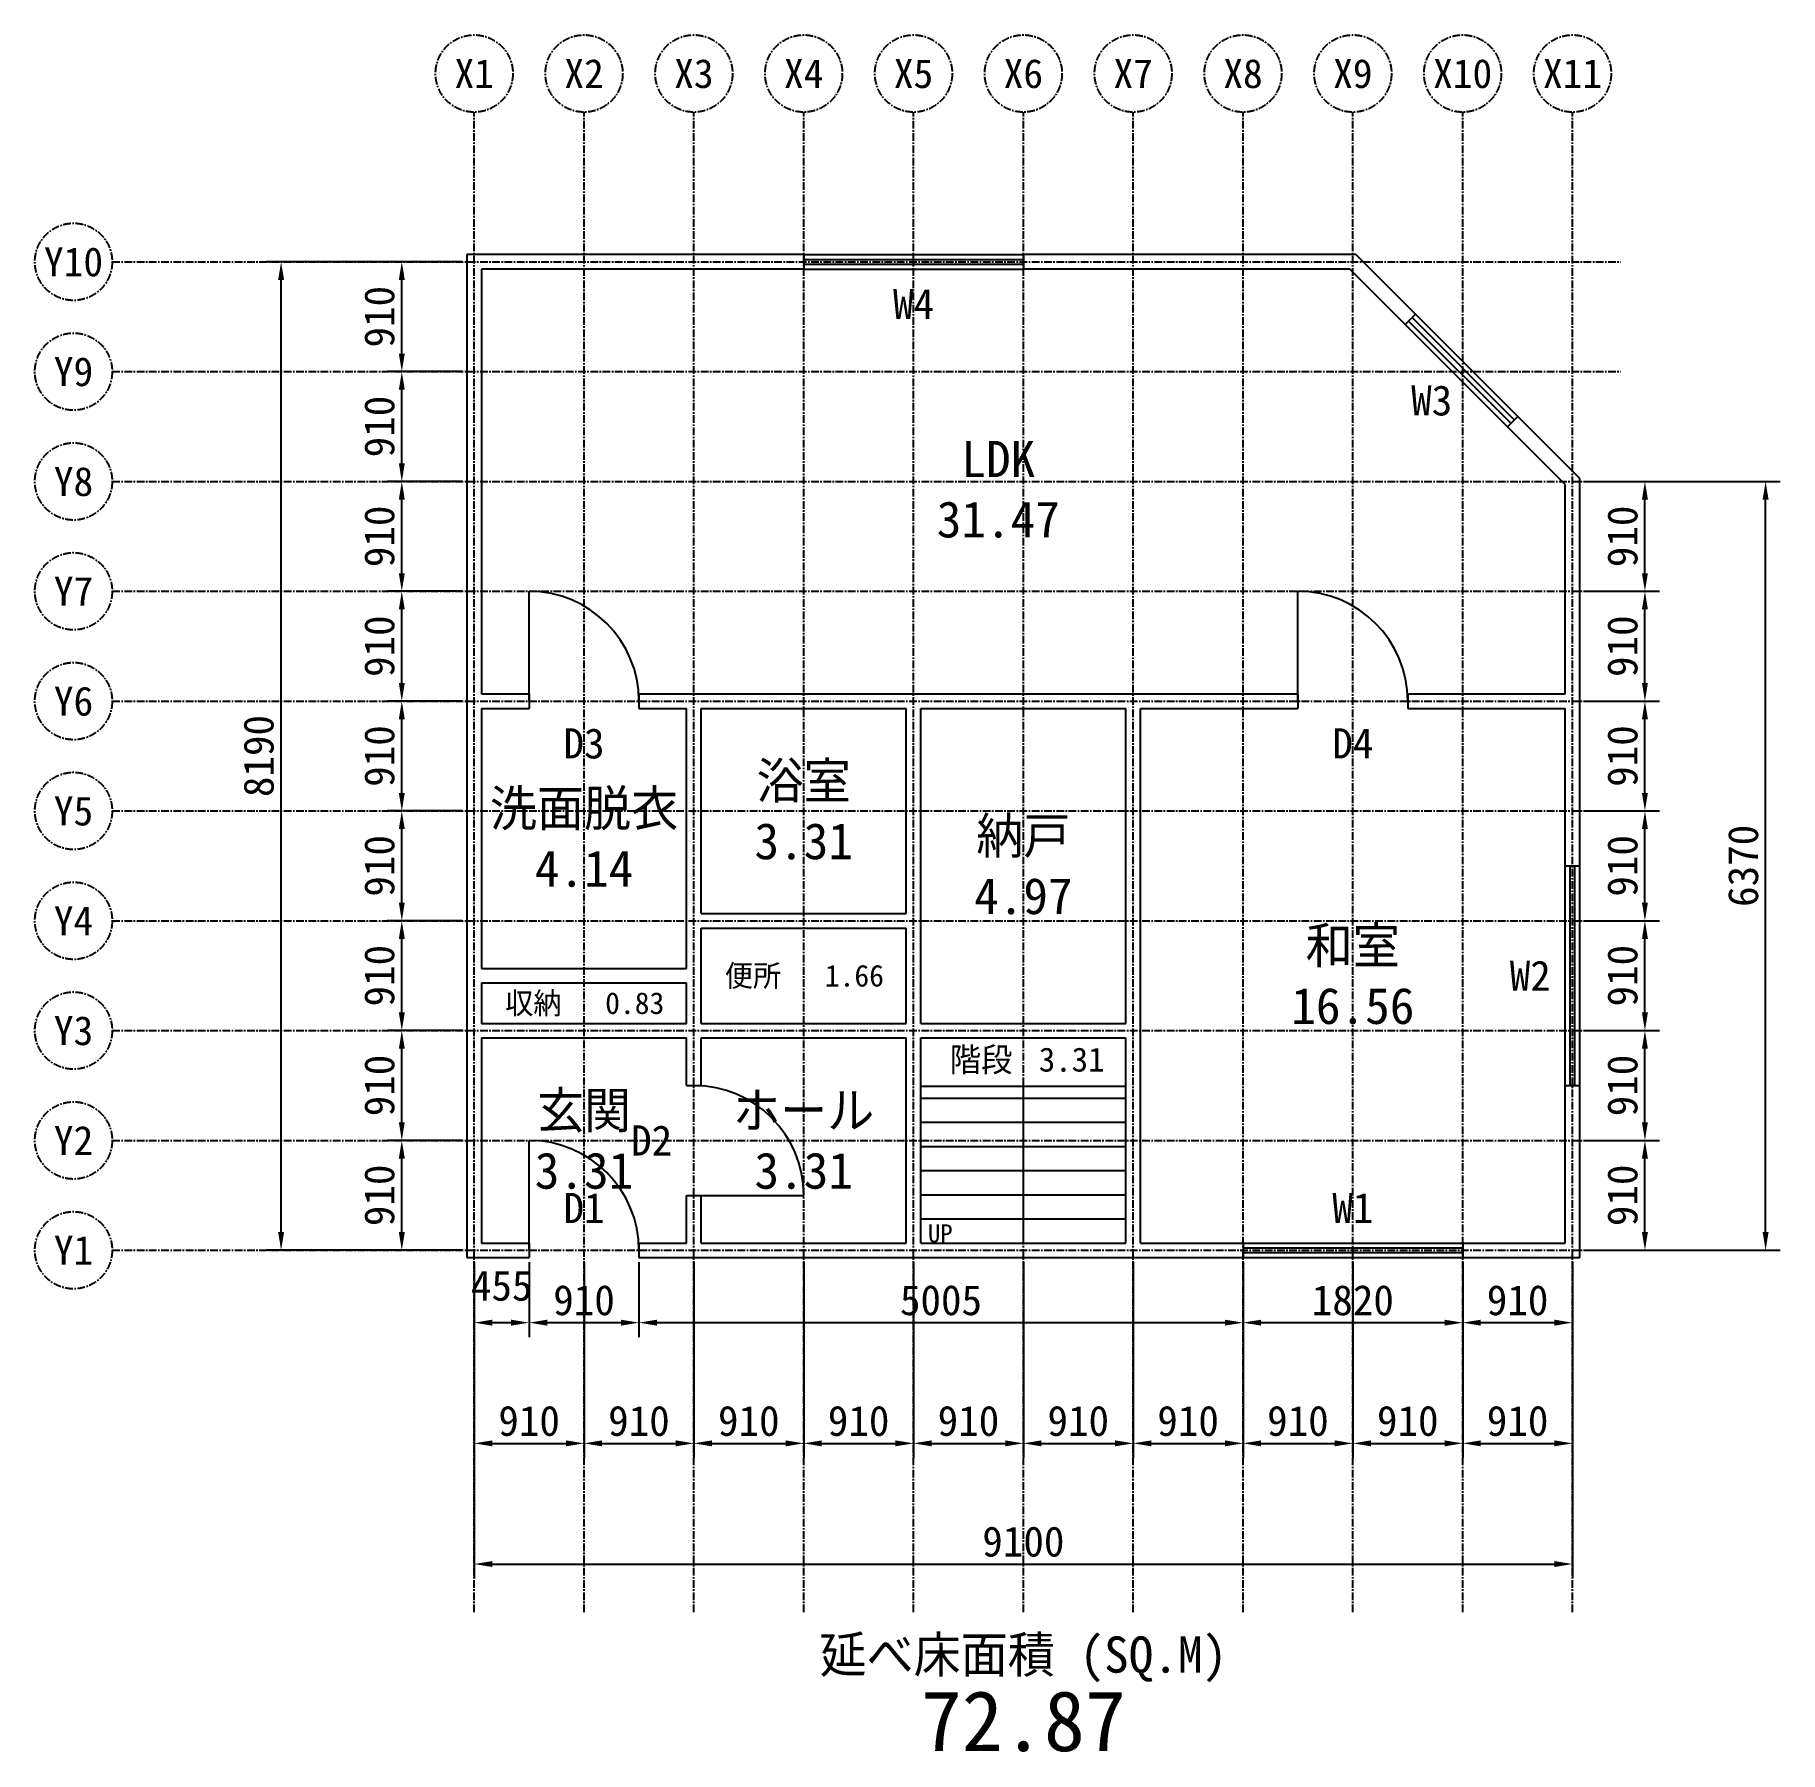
# Model space of a CAD drawing. Header units: millimetres. Extents: x -3640 to 10820, y -4158 to 10070.
import ezdxf
from ezdxf.enums import TextEntityAlignment as Align

# ---------------------------------------------------------------- set-up
doc = ezdxf.new("R2010")
doc.units = ezdxf.units.MM
doc.header["$LTSCALE"] = 20
doc.linetypes.add('CENTER', pattern=[5.08, 3.175, -0.635, 0.635, -0.635])
for name, color, linetype in [('DIM', 1, 'Continuous'), ('GRID', 8, 'CENTER'), ('OPENING', 3, 'Continuous'), ('ROOM', 4, 'Continuous'), ('STAIR', 5, 'Continuous'), ('TEXT', 2, 'Continuous'), ('WALL', 7, 'Continuous')]:
    doc.layers.add(name, color=color, linetype=linetype)
doc.dimstyles.get("Standard").update_dxf_attribs({"dimtxt": 2.5, "dimasz": 2.5, "dimexe": 1.25, "dimexo": 0.625, "dimtad": 1, "dimcen": 2.5, "dimazin": 3, "dimtfac": 1, "dimtmove": 0, "dimatfit": 3})

msp = doc.modelspace()

# ---------------------------------------------------------------- linework, layer by layer
at = {"layer": 'GRID'}
for p, q in [((0, -3000), (0, 9430)), ((910, -3000), (910, 9430)), ((1820, -3000), (1820, 9430)), ((2730, -3000), (2730, 9430)), ((3640, -3000), (3640, 9430)), ((4550, -3000), (4550, 9430)), ((5460, -3000), (5460, 9430)), ((6370, -3000), (6370, 9430)), ((7280, -3000), (7280, 9430)), ((8190, -3000), (8190, 9430)), ((9100, -3000), (9100, 9430)), ((-3000, 8190), (9500, 8190)), ((-3000, 7280), (9500, 7280)), ((-3000, 6370), (9500, 6370)), ((-3000, 5460), (9500, 5460)), ((-3000, 4550), (9500, 4550)), ((-3000, 3640), (9500, 3640)), ((-3000, 2730), (9500, 2730)), ((-3000, 1820), (9500, 1820)), ((-3000, 910), (9500, 910)), ((-3000, 0), (9500, 0))]:
    msp.add_line(p, q, dxfattribs=at)
for centre in [(0, 9750), (910, 9750), (1820, 9750), (2730, 9750), (3640, 9750), (4550, 9750), (5460, 9750), (6370, 9750), (7280, 9750), (8190, 9750), (9100, 9750), (-3320, 8190), (-3320, 7280), (-3320, 6370), (-3320, 5460), (-3320, 4550), (-3320, 3640), (-3320, 2730), (-3320, 1820), (-3320, 910), (-3320, 0)]:
    msp.add_circle(centre, 320, dxfattribs=at)
at = {"layer": 'OPENING'}
for p, q in [((2730, 8250), (4550, 8250)), ((2730, 8210), (4550, 8210)), ((2730, 8170), (4550, 8170)), ((2730, 8130), (4550, 8130)), ((8562.6, 6822.5), (7714.1, 7671.1)), ((8590.9, 6850.8), (7742.4, 7699.4)), ((8619.2, 6879.1), (7770.6, 7727.6)), ((8647.5, 6907.4), (7798.9, 7755.9)), ((455, 4550), (455, 5460)), ((6825, 4550), (6825, 5460)), ((9040, 1365), (9040, 3185)), ((9080, 1365), (9080, 3185)), ((9120, 1365), (9120, 3185)), ((9160, 1365), (9160, 3185)), ((455, 0), (455, 910)), ((1820, 455), (2730, 455)), ((6370, 60), (8190, 60)), ((6370, 20), (8190, 20)), ((6370, -20), (8190, -20)), ((6370, -60), (8190, -60))]:
    msp.add_line(p, q, dxfattribs=at)
for centre in [(455, 4550), (6825, 4550), (1820, 455), (455, 0)]:
    msp.add_arc(centre, 910, 0, 90, dxfattribs=at)
at = {"layer": 'STAIR'}
for p, q in [((3700, 1360), (5400, 1360)), ((4550, 60), (4550, 1360)), ((3700, 1260), (4550, 1260)), ((4550, 1260), (5400, 1260)), ((3700, 1060), (4550, 1060)), ((4550, 1060), (5400, 1060)), ((3700, 860), (4550, 860)), ((4550, 860), (5400, 860)), ((3700, 660), (4550, 660)), ((4550, 660), (5400, 660)), ((3700, 460), (4550, 460)), ((4550, 460), (5400, 460)), ((3700, 260), (4550, 260)), ((4550, 260), (5400, 260))]:
    msp.add_line(p, q, dxfattribs=at)
at = {"layer": 'WALL'}
for p, q in [((2730, 8250), (-60, 8250)), ((-60, 8250), (-60, -60)), ((2730, 8250), (2730, 8130)), ((7304.9, 8250), (4550, 8250)), ((4550, 8250), (4550, 8130)), ((7798.9, 7755.9), (7304.9, 8250)), ((2730, 8130), (60, 8130)), ((60, 8130), (60, 4610)), ((7255.1, 8130), (4550, 8130)), ((7714.1, 7671.1), (7255.1, 8130)), ((7714.1, 7671.1), (7798.9, 7755.9)), ((8562.6, 6822.5), (8647.5, 6907.4)), ((9040, 6345.1), (8562.6, 6822.5)), ((9160, 6394.9), (8647.5, 6907.4)), ((9160, 3185), (9160, 6394.9)), ((9040, 4610), (9040, 6345.1)), ((60, 4610), (455, 4610)), ((60, 4490), (60, 2335)), ((60, 4490), (455, 4490)), ((455, 4610), (455, 4490)), ((1365, 4610), (6825, 4610)), ((1365, 4610), (1365, 4490)), ((1365, 4490), (1760, 4490)), ((1760, 2335), (1760, 4490)), ((1880, 2790), (1880, 4490)), ((1880, 4490), (3580, 4490)), ((3580, 2790), (3580, 4490)), ((3700, 1880), (3700, 4490)), ((3700, 4490), (5400, 4490)), ((5400, 1880), (5400, 4490)), ((5520, 60), (5520, 4490)), ((5520, 4490), (6825, 4490)), ((6825, 4610), (6825, 4490)), ((7735, 4610), (9040, 4610)), ((7735, 4610), (7735, 4490)), ((7735, 4490), (9040, 4490)), ((9040, 3185), (9040, 4490)), ((9040, 3185), (9160, 3185)), ((1880, 2790), (3580, 2790)), ((1880, 1880), (1880, 2670)), ((1880, 2670), (3580, 2670)), ((3580, 1880), (3580, 2670)), ((60, 2335), (1760, 2335)), ((60, 2215), (60, 1880)), ((60, 2215), (1760, 2215)), ((1760, 1880), (1760, 2215)), ((60, 1880), (1760, 1880)), ((1880, 1880), (3580, 1880)), ((3700, 1880), (5400, 1880)), ((60, 1760), (60, 60)), ((60, 1760), (1760, 1760)), ((1760, 1365), (1760, 1760)), ((1880, 1365), (1880, 1760)), ((1880, 1760), (3580, 1760)), ((3580, 60), (3580, 1760)), ((3700, 60), (3700, 1760)), ((3700, 1760), (5400, 1760)), ((5400, 60), (5400, 1760)), ((1760, 1365), (1880, 1365)), ((9040, 60), (9040, 1365)), ((9040, 1365), (9160, 1365)), ((9160, -60), (9160, 1365)), ((1760, 60), (1760, 455)), ((1760, 455), (1880, 455)), ((1880, 60), (1880, 455)), ((60, 60), (455, 60)), ((455, 60), (455, -60)), ((1365, 60), (1760, 60)), ((1365, 60), (1365, -60)), ((1880, 60), (3580, 60)), ((3700, 60), (5400, 60)), ((5520, 60), (6370, 60)), ((6370, 60), (6370, -60)), ((8190, 60), (9040, 60)), ((8190, 60), (8190, -60)), ((-60, -60), (455, -60)), ((1365, -60), (6370, -60)), ((8190, -60), (9160, -60))]:
    msp.add_line(p, q, dxfattribs=at)

# ---------------------------------------------------------------- texts
at = {"layer": 'GRID'}
for s, p in [('X1', (0, 9750)), ('X2', (910, 9750)), ('X3', (1820, 9750)), ('X4', (2730, 9750)), ('X5', (3640, 9750)), ('X6', (4550, 9750)), ('X7', (5460, 9750)), ('X8', (6370, 9750)), ('X9', (7280, 9750)), ('X10', (8190, 9750)), ('X11', (9100, 9750)), ('Y10', (-3320, 8190)), ('Y9', (-3320, 7280)), ('Y8', (-3320, 6370)), ('Y7', (-3320, 5460)), ('Y6', (-3320, 4550)), ('Y5', (-3320, 3640)), ('Y4', (-3320, 2730)), ('Y3', (-3320, 1820)), ('Y2', (-3320, 910)), ('Y1', (-3320, 0))]:
    msp.add_text(s, height=240, dxfattribs=at).set_placement(p, align=Align.MIDDLE_CENTER)
at = {"layer": 'OPENING'}
for s, p in [('W4', (3640, 7840)), ('W3', (7933.3, 7041.8)), ('D3', (910, 4200)), ('D4', (7280, 4200)), ('W2', (8750, 2275)), ('D2', (1470, 910)), ('D1', (910, 350)), ('W1', (7280, 350))]:
    msp.add_text(s, height=250, dxfattribs=at).set_placement(p, align=Align.MIDDLE_CENTER)
at = {"layer": 'ROOM'}
for s, height, p in [('LDK', 300, (4342.5, 6556.1)), ('31.47', 300, (4342.5, 6056.1)), ('浴室', 300, (2730, 3890)), ('洗面脱衣', 300, (910, 3662.5)), ('納戸', 300, (4550, 3435)), ('3.31', 300, (2730, 3390)), ('4.14', 300, (910, 3162.5)), ('4.97', 300, (4550, 2935)), ('和室', 300, (7280, 2525)), ('便所', 180, (2310, 2275)), ('1.66', 180, (3150, 2275)), ('16.56', 300, (7280, 2025)), ('収納', 180, (490, 2047.5)), ('0.83', 180, (1330, 2047.5)), ('階段', 200, (4200, 1580)), ('3.31', 200, (4950, 1580)), ('玄関', 300, (910, 1160)), ('ホール', 300, (2730, 1160)), ('3.31', 300, (910, 660)), ('3.31', 300, (2730, 660))]:
    msp.add_text(s, height=height, dxfattribs=at).set_placement(p, align=Align.MIDDLE_CENTER)
at = {"layer": 'STAIR'}
msp.add_text('UP', height=150, dxfattribs=at).set_placement((3760, 140), align=Align.MIDDLE_LEFT)
at = {"layer": 'TEXT'}
for s, height, p in [('延べ床面積 (SQ.M)', 300, (4550, -3350)), ('72.87', 500, (4550, -3900))]:
    msp.add_text(s, height=height, dxfattribs=at).set_placement(p, align=Align.MIDDLE_CENTER)

# ---------------------------------------------------------------- dimensions: what is measured, and where the dimension line sits
at = {"layer": 'DIM'}
for base, p1, p2 in [((-1600, 0), (0, 0), (0, 8190)), ((-600, 7280), (0, 7280), (0, 8190)), ((-600, 6370), (0, 6370), (0, 7280)), ((-600, 5460), (0, 5460), (0, 6370)), ((9700, 5460), (9100, 5460), (9100, 6370)), ((10700, 0), (9100, 0), (9100, 6370)), ((-600, 4550), (0, 4550), (0, 5460)), ((9700, 4550), (9100, 4550), (9100, 5460)), ((-600, 3640), (0, 3640), (0, 4550)), ((9700, 3640), (9100, 3640), (9100, 4550)), ((-600, 2730), (0, 2730), (0, 3640)), ((9700, 2730), (9100, 2730), (9100, 3640)), ((-600, 1820), (0, 1820), (0, 2730)), ((9700, 1820), (9100, 1820), (9100, 2730)), ((-600, 910), (0, 910), (0, 1820)), ((9700, 910), (9100, 910), (9100, 1820)), ((-600, 0), (0, 0), (0, 910)), ((9700, 0), (9100, 0), (9100, 910))]:
    msp.add_linear_dim(base=base, p1=p1, p2=p2, angle=90, dimstyle='Standard', override={"dimscale": 1, "dimtxt": 250, "dimasz": 150, "dimexe": 120, "dimexo": 100, "dimgap": 60, "dimtad": 1, "dimjust": 0, "dimtih": 0, "dimtoh": 0, "dimdec": 0, "dimlfac": 1, "dimlunit": 2, "dimdle": 0}, dxfattribs=at).render()
for base, p1, p2 in [((0, -600), (0, 0), (455, 0)), ((0, -1600), (0, 0), (910, 0)), ((0, -2600), (0, 0), (9100, 0)), ((455, -600), (455, 0), (1365, 0)), ((910, -1600), (910, 0), (1820, 0)), ((1365, -600), (1365, 0), (6370, 0)), ((1820, -1600), (1820, 0), (2730, 0)), ((2730, -1600), (2730, 0), (3640, 0)), ((3640, -1600), (3640, 0), (4550, 0)), ((4550, -1600), (4550, 0), (5460, 0)), ((5460, -1600), (5460, 0), (6370, 0)), ((6370, -600), (6370, 0), (8190, 0)), ((6370, -1600), (6370, 0), (7280, 0)), ((7280, -1600), (7280, 0), (8190, 0)), ((8190, -600), (8190, 0), (9100, 0)), ((8190, -1600), (8190, 0), (9100, 0))]:
    msp.add_linear_dim(base=base, p1=p1, p2=p2, dimstyle='Standard', override={"dimscale": 1, "dimtxt": 250, "dimasz": 150, "dimexe": 120, "dimexo": 100, "dimgap": 60, "dimtad": 1, "dimjust": 0, "dimtih": 0, "dimtoh": 0, "dimdec": 0, "dimlfac": 1, "dimlunit": 2, "dimdle": 0}, dxfattribs=at).render()

doc.saveas('drawing.dxf')
